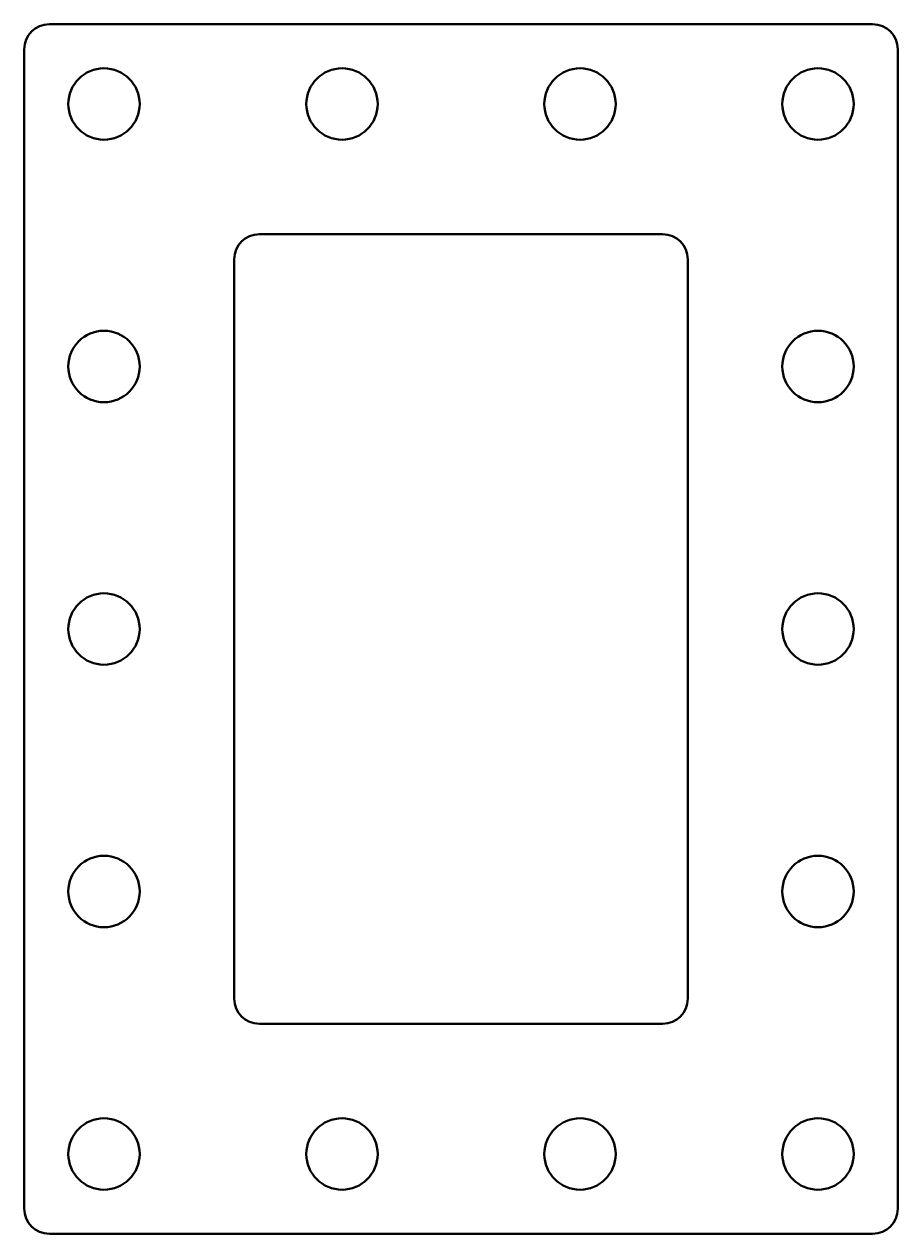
# Model space of a CAD drawing. Header units: millimetres. Extents: x 1 to 209, y 1 to 289.
import ezdxf

# ---------------------------------------------------------------- set-up
doc = ezdxf.new("R2010")
doc.units = ezdxf.units.MM
doc.layers.add('IV_INTERIOR_PROFILES', color=7, linetype='Continuous', lineweight=50)
doc.layers.add('IV_OUTER_PROFILE', color=7, linetype='Continuous', lineweight=50)

msp = doc.modelspace()

# ---------------------------------------------------------------- linework, layer by layer
at = {"layer": 'IV_INTERIOR_PROFILES'}
for p, q in [((57.24, 239.24), (153.24, 239.24)), ((51.24, 57.24), (51.24, 233.24)), ((159.24, 233.24), (159.24, 57.24)), ((153.24, 51.24), (57.24, 51.24))]:
    msp.add_line(p, q, dxfattribs=at)
for centre in [(20.24, 270.24), (76.91, 270.24), (133.58, 270.24), (190.24, 270.24), (20.24, 207.74), (190.24, 207.74), (20.24, 145.24), (190.24, 145.24), (20.24, 82.74), (190.24, 82.74), (20.24, 20.24), (76.91, 20.24), (133.58, 20.24), (190.24, 20.24)]:
    msp.add_circle(centre, 8.5, dxfattribs=at)
for centre, start, end in [((57.24, 233.24), 90, 180), ((153.24, 233.24), 0, 90), ((57.24, 57.24), 180, 270), ((153.24, 57.24), 270, 0)]:
    msp.add_arc(centre, 6, start, end, dxfattribs=at)
at = {"layer": 'IV_OUTER_PROFILE'}
for p, q in [((7.24, 289.24), (203.24, 289.24)), ((1.24, 7.24), (1.24, 283.24)), ((209.24, 283.24), (209.24, 7.24)), ((203.24, 1.24), (7.24, 1.24))]:
    msp.add_line(p, q, dxfattribs=at)
for centre, start, end in [((7.24, 283.24), 90, 180), ((203.24, 283.24), 0, 90), ((7.24, 7.24), 180, 270), ((203.24, 7.24), 270, 0)]:
    msp.add_arc(centre, 6, start, end, dxfattribs=at)

doc.saveas('drawing.dxf')
